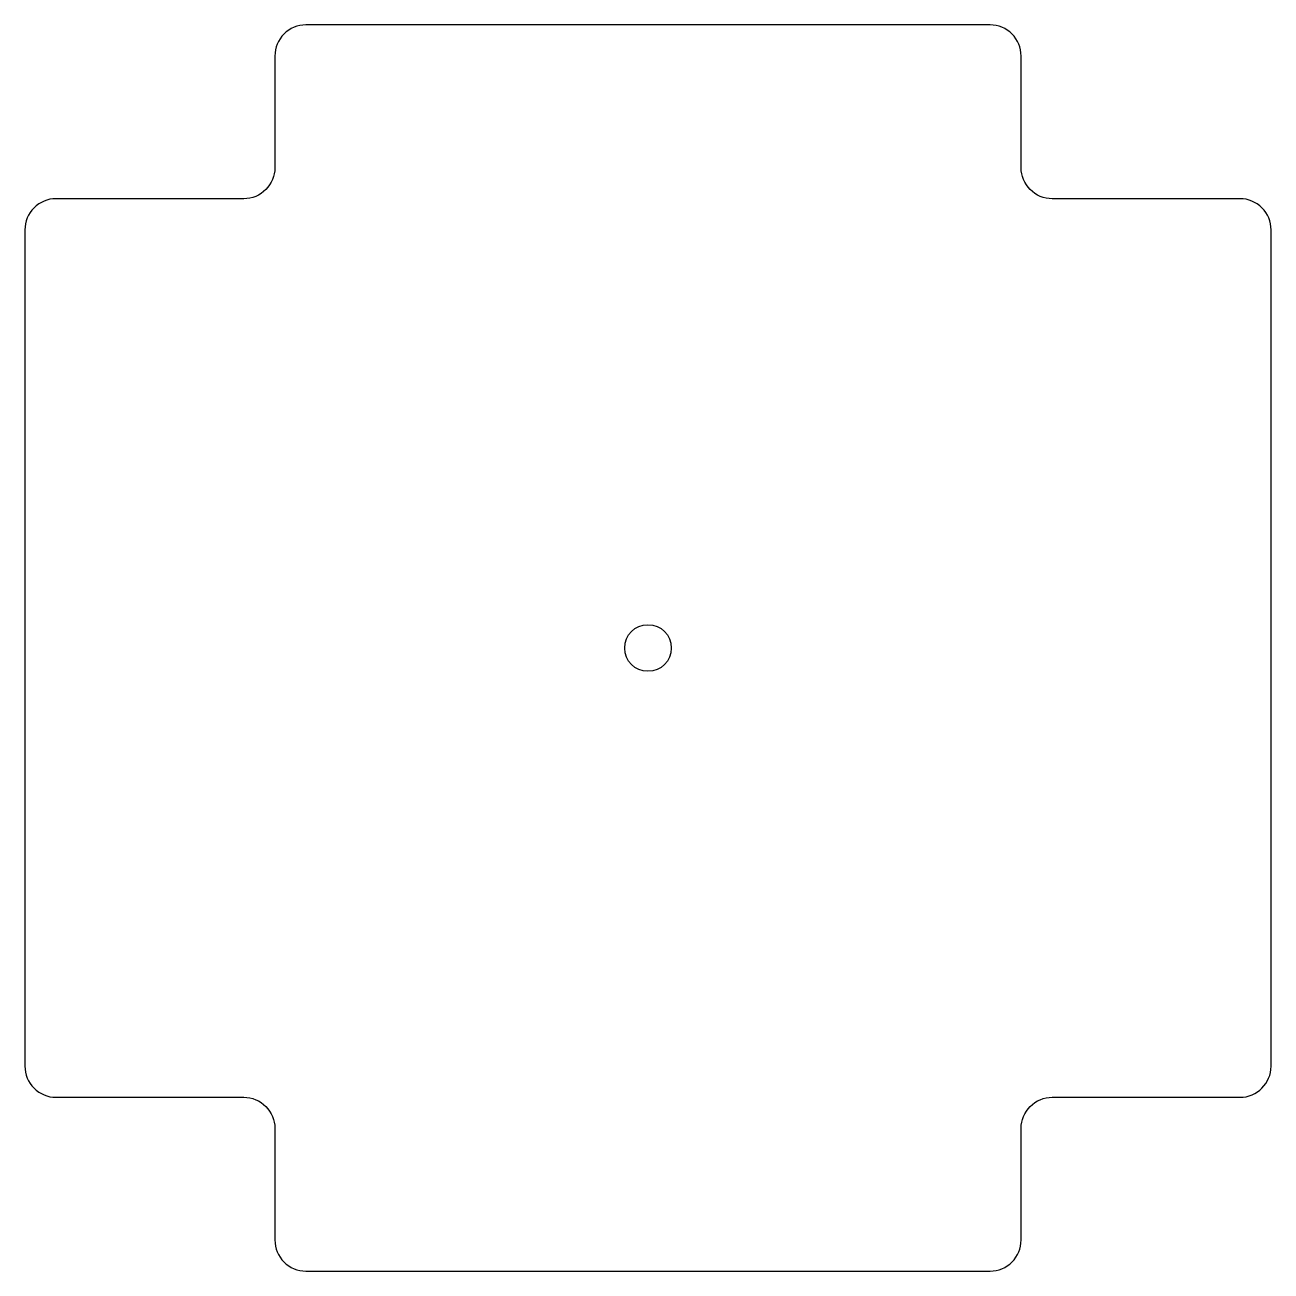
# Model space of a CAD drawing. Header units: millimetres. Extents: x -40.1 to 40.1, y -40.1 to 40.1.
import ezdxf

# ---------------------------------------------------------------- set-up
doc = ezdxf.new("R2010")
doc.units = ezdxf.units.MM
doc.layers.get('0').update_dxf_attribs({"linetype": 'CONTINUOUS'})

msp = doc.modelspace()

# ---------------------------------------------------------------- linework, layer by layer
msp.add_lwpolyline([(22.002, -40.081, 0.414214), (24.002, -38.081), (24.002, -30.902, -0.414214), (26.002, -28.902), (38.081, -28.902, 0.414213), (40.081, -26.902), (40.081, 26.902, 0.414214), (38.081, 28.902), (26.002, 28.902, -0.414214), (24.002, 30.902), (24.002, 38.081, 0.414214), (22.002, 40.081), (-22.002, 40.081, 0.414214), (-24.002, 38.081), (-24.002, 30.902, -0.414214), (-26.002, 28.902), (-38.081, 28.902, 0.414214), (-40.081, 26.902), (-40.081, -26.902, 0.414214), (-38.081, -28.902), (-26.002, -28.902, -0.414214), (-24.002, -30.902), (-24.002, -38.081, 0.414214), (-22.002, -40.081)], format="xyb", close=True)
msp.add_circle((0, 0), 1.5)

doc.saveas('drawing.dxf')
